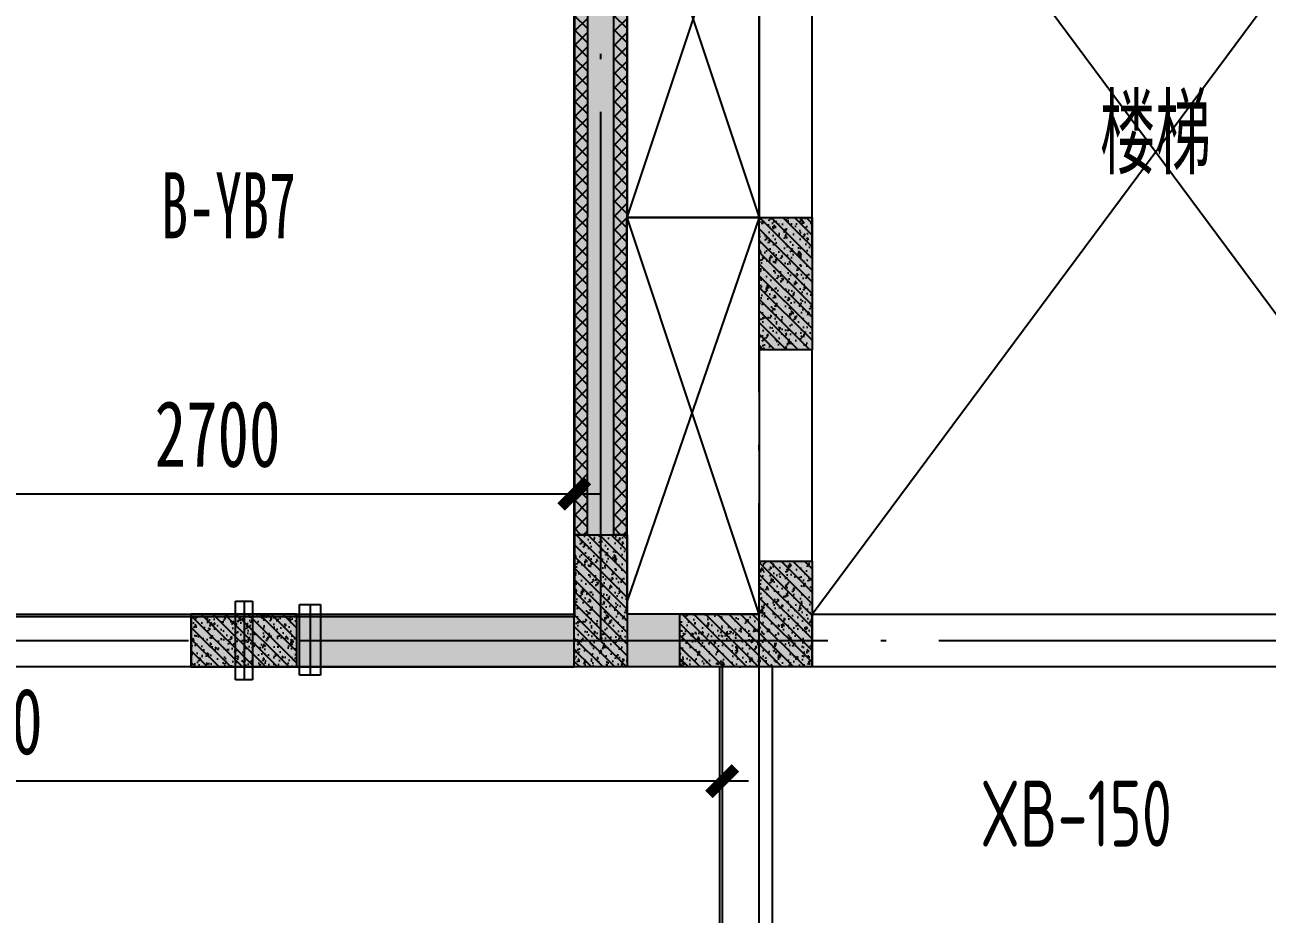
# Model space of a CAD drawing. Extents: x -3200779283 to -8106663, y 659664 to 1123462.
# Drawn here: x -8143280 to -8138578, y 848589 to 851954 of the extents above; entities that cross this region are included whole.
import ezdxf
from ezdxf.enums import TextEntityAlignment as Align
from ezdxf.xclip import XClip

# ---------------------------------------------------------------- set-up
doc = ezdxf.new("R2010")
doc.units = 0
doc.header["$LTSCALE"] = 1000
doc.header["$MEASUREMENT"] = 0
doc.header["$XCLIPFRAME"] = 0
for name, pattern in [('120-墙体$0$CENTER2', [1.125, 0.75, -0.125, 0.125, -0.125]), ('120-墙体$0$CONTINOUS', [0]), ('125-核心筒-标准层$0$CONTINOUS', [0]), ('3#-轴线$0$DOTE', [2.42, 2, -0.2, 0.02, -0.2]), ('3#4#5#$0$DASH', [0.35, 0.25, -0.1]), ('DASH', [0.35, 0.25, -0.1])]:
    doc.linetypes.add(name, pattern=pattern)
doc.layers.get('Defpoints').update_dxf_attribs({"color": 30, "linetype": 'DASH'})
for name, color, linetype in [('120-墙体$0$DUCT-排烟中心线', 5, '120-墙体$0$CENTER2'), ('120-墙体$0$DUCT-排烟管', 2, 'Continuous'), ('120-墙体$0$DUCT-送风中心线', 5, '120-墙体$0$CENTER2'), ('120-墙体$0$DUCT-送风管', 4, 'Continuous'), ('120-墙体$0$S-WALL', 40, 'Continuous'), ('120-墙体$0$S-WALL-BEAM', 120, 'Continuous'), ('120-墙体$0$S-WALL-COLU', 252, '120-墙体$0$CONTINOUS'), ('120-墙体$0$S-WALL-COLU-HATC', 16, 'Continuous'), ('120-墙体$0$S-WALL-HATC', 253, 'Continuous'), ('125-核心筒-标准层$0$S-SLAB-HOLE', 5, 'Continuous'), ('125-核心筒-标准层$0$S-WALL', 40, 'Continuous'), ('125-核心筒-标准层$0$S-WALL-BEAM', 120, 'Continuous'), ('125-核心筒-标准层$0$S-WALL-COLU', 252, '125-核心筒-标准层$0$CONTINOUS'), ('125-核心筒-标准层$0$S-WALL-COLU-HATC', 16, 'Continuous'), ('125-核心筒-标准层$0$S-WALL-HATC', 253, 'Continuous'), ('3#-轴线$0$A-ANNO-DOTE', 10, '3#-轴线$0$DOTE'), ('3#4#5#$0$PC-SLAB', 6, '3#4#5#$0$DASH'), ('3#4#5#$0$S-ANNO-TEXT', 7, 'Continuous'), ('3#4#5#$0$S-DIMS-SLAB', 120, 'Continuous'), ('3#4#5#$0$S-PC-FQ-WYQ', 4, 'Continuous'), ('3#4#5#$0$S-PC-SLAB', 6, 'Continuous'), ('3#4#5#模板$0$S-SLAB-TEXT', 120, 'Continuous'), ('4#-标准层$0$S-SLAB-TEXT', 120, 'Continuous')]:
    doc.layers.add(name, color=color, linetype=linetype)
doc.styles.add('3#4#5#$0$外部参照 1$0$宋体', font='', dxfattribs={"width": 0.8})
doc.styles.add('3#4#5#$0$楷体', font='', dxfattribs={"width": 0.7})
doc.styles.add('3#4#5#模板$0$TSSD_Rein', font='tssdeng.shx', dxfattribs={"width": 0.7, "bigfont": 'hztxt.shx'})
doc.styles.add('4#-标准层$0$TSSD_Rein', font='tssdeng.shx', dxfattribs={"width": 0.7, "bigfont": 'hztxt.shx'})
doc.styles.get('3#4#5#$0$外部参照 1$0$宋体').set_extended_font_data('SimSun')
doc.styles.get('3#4#5#$0$楷体').set_extended_font_data('KaiTi_GB2312')
doc.dimstyles.new('3#4#5#$0$TSSD_100_100', dxfattribs={"dimtxt": 250, "dimasz": 100, "dimexe": 100, "dimexo": 250, "dimgap": 100, "dimtad": 1, "dimdec": 0, "dimzin": 0, "dimdsep": 46, "dimtxsty": '3#4#5#$0$楷体', "dimblk": '3#4#5#$0$_ArchTick', "dimcen": 0, "dimdle": 100, "dimclrt": 7, "dimadec": 0, "dimazin": 0, "dimtfac": 1, "dimtdec": 0, "dimtix": 1, "dimtmove": 2, "dimatfit": 3, "dimfxl": 1, "dimtolj": 1, "dimtzin": 0, "dimarcsym": 0})

# ---------------------------------------------------------------- blocks, each defined once
blk = doc.blocks.new('3#4#5#模板$0$banhou-1')
at = {"layer": '3#4#5#模板$0$S-SLAB-TEXT', "style": '3#4#5#模板$0$TSSD_Rein', "width": 0.7}
blk.add_text('XB-150', height=250, dxfattribs=at).set_placement((91797.2, 28432.6), align=Align.BOTTOM_LEFT)
blk = doc.blocks.new('3#4#5#$0$B-YNQ3')
at = {"layer": '3#4#5#$0$S-PC-FQ-WYQ'}
h = blk.add_hatch(dxfattribs=at)
h.set_pattern_fill('ANSI37', color=256, scale=12, angle=90)
h.set_pattern_definition([(135, (-992358.283, 833989.707), (-26.9407684, -26.9407684), []), (225, (-992358.283, 833989.707), (26.9407684, -26.9407684), [])])
h.paths.add_polyline_path([(-130555.6, 319088.3), (-130505.6, 319088.3), (-130505.9, 321488.4), (-130555.9, 321488.4)])
h = blk.add_hatch(dxfattribs=at)
h.set_pattern_fill('ANSI37', color=256, scale=12, angle=90)
h.set_pattern_definition([(135, (-992208.283, 833989.707), (-26.9407684, -26.9407684), []), (225, (-992208.283, 833989.707), (26.9407684, -26.9407684), [])])
h.paths.add_polyline_path([(-130405.6, 319088.3), (-130355.6, 319088.3), (-130355.9, 321488.4), (-130405.9, 321488.4)])
for points in [[(-130555.6, 319088.3), (-130505.6, 319088.3), (-130505.9, 321488.4), (-130555.9, 321488.4)], [(-130555.9, 321488.4), (-130355.9, 321488.4), (-130355.6, 319088.3), (-130555.6, 319088.3)], [(-130405.6, 319088.3), (-130355.6, 319088.3), (-130355.9, 321488.4), (-130405.9, 321488.4)]]:
    blk.add_lwpolyline(points, close=True, dxfattribs=at)
blk = doc.blocks.new('3#4#5#$0$A$C53EF3948')
at = {"layer": '3#4#5#$0$S-PC-FQ-WYQ', "xscale": -1}
blk.add_blockref('3#4#5#$0$B-YNQ3', (-100756.4, -321988.4), dxfattribs=at)
blk = doc.blocks.new('3#4#5#$0$ban3')
at = {"layer": '3#4#5#$0$S-PC-SLAB'}
for points in [[(-216832, 409965), (-216832, 412985), (-219532, 412985), (-219532, 409965)], [(-214472, 407375), (-220092, 407375), (-220092, 409775), (-214472, 409775)]]:
    blk.add_lwpolyline(points, close=True, dxfattribs=at)
blk = doc.blocks.new('3#4#5#$0$_ArchTick')
at = {"color": 0, "linetype": 'ByBlock', "const_width": 0.4}
blk.add_lwpolyline([(-0.5, -0.5), (0.5, 0.5)], dxfattribs=at)
blk = doc.blocks.new('*D807')
at = {"layer": '3#4#5#$0$S-DIMS-SLAB', "color": 0, "lineweight": -2, "transparency": 16777216}
for p, q in [((173696.4, 163029.9), (176596.4, 163029.9)), ((173796.4, 162887.7), (173796.4, 162929.9)), ((176496.4, 162887.7), (176496.4, 162929.9))]:
    blk.add_line(p, q, dxfattribs=at)
at = {"layer": 'Defpoints', "color": 0, "transparency": 16777216}
for p in [(173796.4, 163137.7), (176496.4, 163137.7), (176496.4, 163029.9)]:
    blk.add_point(p, dxfattribs=at)
at = {"layer": '3#4#5#$0$S-DIMS-SLAB', "color": 0, "lineweight": -2, "transparency": 16777216, "xscale": 100, "yscale": 100, "zscale": 100, "rotation": 180}
blk.add_blockref('3#4#5#$0$_ArchTick', (173796.4, 163029.9), dxfattribs=at)
at = {"layer": '3#4#5#$0$S-DIMS-SLAB', "color": 0, "lineweight": -2, "transparency": 16777216, "xscale": 100, "yscale": 100, "zscale": 100}
blk.add_blockref('3#4#5#$0$_ArchTick', (176496.4, 163029.9), dxfattribs=at)
at = {"layer": '3#4#5#$0$S-DIMS-SLAB', "color": 7, "transparency": 16777216, "insert": (175146.4, 163254.9), "char_height": 250, "attachment_point": 5, "style": '3#4#5#$0$楷体'}
blk.add_mtext('\\A1;2700', dxfattribs=at)
blk = doc.blocks.new('*D817')
at = {"layer": '3#4#5#$0$S-DIMS-SLAB', "color": 0, "lineweight": -2, "transparency": 16777216}
for p, q in [((171436.4, 162124.5), (171436.4, 161842.6)), ((177056.4, 162124.5), (177056.4, 161842.6)), ((177156.4, 161942.6), (171336.4, 161942.6))]:
    blk.add_line(p, q, dxfattribs=at)
at = {"layer": 'Defpoints', "color": 0, "transparency": 16777216}
for p in [(171436.4, 162374.5), (177056.4, 162374.5), (171436.4, 161942.6)]:
    blk.add_point(p, dxfattribs=at)
at = {"layer": '3#4#5#$0$S-DIMS-SLAB', "color": 0, "lineweight": -2, "transparency": 16777216, "xscale": 100, "yscale": 100, "zscale": 100, "rotation": 180}
blk.add_blockref('3#4#5#$0$_ArchTick', (171436.4, 161942.6), dxfattribs=at)
at = {"layer": '3#4#5#$0$S-DIMS-SLAB', "color": 0, "lineweight": -2, "transparency": 16777216, "xscale": 100, "yscale": 100, "zscale": 100}
blk.add_blockref('3#4#5#$0$_ArchTick', (177056.4, 161942.6), dxfattribs=at)
at = {"layer": '3#4#5#$0$S-DIMS-SLAB', "color": 7, "transparency": 16777216, "insert": (174246.4, 162167.6), "char_height": 250, "attachment_point": 5, "style": '3#4#5#$0$楷体'}
blk.add_mtext('\\A1;5620', dxfattribs=at)
blk = doc.blocks.new('120-墙体$0$A$Ca94620f4')
at = {"layer": '120-墙体$0$DUCT-排烟中心线'}
blk.add_line((-6299.8, -2950.7), (-6299.8, -3249.3), dxfattribs=at)
at = {"layer": '120-墙体$0$DUCT-排烟管'}
for p, q in [((-6332.3, -2950.7), (-6332.3, -3249.3)), ((-6267.3, -2950.7), (-6332.3, -2950.7)), ((-6267.3, -3249.3), (-6267.3, -2950.7)), ((-6332.3, -3249.3), (-6267.3, -3249.3))]:
    blk.add_line(p, q, dxfattribs=at)
at = {"layer": '120-墙体$0$DUCT-送风中心线'}
blk.add_line((-6549.8, -2963.7), (-6549.8, -3231), dxfattribs=at)
at = {"layer": '120-墙体$0$DUCT-送风管'}
for p, q in [((-6589.8, -2963.7), (-6589.8, -3231)), ((-6509.8, -2963.7), (-6589.8, -2963.7)), ((-6509.8, -3231), (-6509.8, -2963.7)), ((-6589.8, -3231), (-6509.8, -3231))]:
    blk.add_line(p, q, dxfattribs=at)
blk = doc.blocks.new('120-墙体')
at = {"layer": '120-墙体$0$S-WALL-COLU-HATC'}
h = blk.add_hatch(dxfattribs=at)
h.set_pattern_fill('AR-CONC', color=256, scale=10)
h.set_pattern_definition([(50, (-4754.75, -244207.814), (71.726018, -6.275213), [7.5, -82.5]), (355, (-4754.75, -244207.814), (-13.875133, 75.219213), [6, -66]), (100.4514, (-4748.77, -244208.34), (57.850938, 68.943954), [6.37402, -70.114211]), (46.1842, (-4754.75, -244187.81), (106.724105, -16.5519), [11.25, -123.75]), (96.6356, (-4745.86, -244189.19), (93.46627, 97.411787), [9.56103, -105.1713]), (351.1842, (-4754.75, -244187.81), (93.466195, 97.41186), [9, -99]), (21, (-4744.75, -244192.814), (59.690705, -40.261889), [7.5, -82.5]), (326, (-4744.75, -244192.814), (24.331533, 72.515005), [6, -66]), (71.4514, (-4739.775, -244196.17), (84.022263, 32.25305), [6.37402, -70.114211]), (37.5, (-4754.75, -244207.814), (1.2159855, 33.2893854), [0, -65.2, 0, -67, 0, -66.25]), (7.5, (-4754.75, -244207.814), (26.306954, 39.441171), [0, -38.2, 0, -63.7, 0, -25.25]), (327.5, (-4777.05, -244207.814), (53.3822436, -2.2554872), [0, -25, 0, -78, 0, -103.5]), (317.5, (-4787.05, -244207.814), (58.318617, 10.010498), [0, -32.5, 0, -51.8, 0, -73.5])])
h.paths.add_polyline_path([(-6750, -3300), (-6750, -3100), (-6350, -3100), (-6350, -3300)])
h = blk.add_hatch(dxfattribs=at)
h.set_pattern_fill('ANSI31', color=256, scale=250, style=0)
h.set_pattern_definition([(45, (-4754.75, -244207.814), (-22.097087, 22.097087), [])])
h.paths.add_polyline_path([(-6750, -3100), (-6750, -3300), (-6350, -3300), (-6350, -3100)])
at = {"layer": '120-墙体$0$S-WALL-HATC'}
blk.add_hatch(color=256, dxfattribs=at).paths.add_polyline_path([(-6350, -3300), (-6350, -3100), (-7800, -3100), (-7800, -3300)])
at = {"layer": '120-墙体$0$S-WALL'}
for p, q in [((-6350, -3100), (-7800, -3100)), ((-7800, -3300), (-7800, -3100)), ((-6350, -3300), (-6350, -3100)), ((-6350, -3300), (-7800, -3300))]:
    blk.add_line(p, q, dxfattribs=at)
at = {"layer": '120-墙体$0$S-WALL-BEAM'}
blk.add_lwpolyline([(-6350, -3100), (-6350, -3300), (-1750, -3300), (-1750, -3100)], close=True, dxfattribs=at)
at = {"layer": '120-墙体$0$S-WALL-COLU', "lineweight": -2}
blk.add_lwpolyline([(-6750, -3300), (-6750, -3100), (-6350, -3100), (-6350, -3300)], close=True, dxfattribs=at)
blk.add_blockref('120-墙体$0$A$Ca94620f4', (-250, -100))
blk = doc.blocks.new('125-核心筒-标准层')
at = {"layer": '125-核心筒-标准层$0$S-WALL-COLU-HATC'}
h = blk.add_hatch(dxfattribs=at)
h.set_pattern_fill('AR-CONC', color=256, scale=10)
h.set_pattern_definition([(50, (13387.076, -232307.834), (71.726018, -6.275213), [7.5, -82.5]), (355, (13387.076, -232307.83), (-13.875133, 75.219213), [6, -66]), (100.4514, (13393.05, -232308.36), (57.850938, 68.943954), [6.37402, -70.114211]), (46.1842, (13387.08, -232287.83), (106.724105, -16.5519), [11.25, -123.75]), (96.6356, (13395.97, -232289.21), (93.46627, 97.411787), [9.56103, -105.1713]), (351.1842, (13387.08, -232287.83), (93.466195, 97.41186), [9, -99]), (21, (13397.076, -232292.834), (59.690705, -40.261889), [7.5, -82.5]), (326, (13397.076, -232292.83), (24.331533, 72.515005), [6, -66]), (71.4514, (13402.05, -232296.19), (84.022263, 32.25305), [6.37402, -70.114211]), (37.5, (13387.076, -232307.834), (1.2159855, 33.2893854), [0, -65.2, 0, -67, 0, -66.25]), (7.5, (13387.076, -232307.834), (26.306954, 39.441171), [0, -38.2, 0, -63.7, 0, -25.25]), (327.5, (13364.776, -232307.834), (53.3822436, -2.2554872), [0, -25, 0, -78, 0, -103.5]), (317.5, (13354.776, -232307.834), (58.318617, 10.010498), [0, -32.5, 0, -51.8, 0, -73.5])])
h.paths.add_polyline_path([(1150, 5500), (950, 5500), (950, 5000), (1150, 5000)])
h = blk.add_hatch(dxfattribs=at)
h.set_pattern_fill('ANSI31', color=256, scale=250, style=0)
h.set_pattern_definition([(45, (13387.076, -232307.834), (-22.097087, 22.097087), [])])
h.paths.add_polyline_path([(950, 5000), (1150, 5000), (1150, 5500), (950, 5500)])
h = blk.add_hatch(dxfattribs=at)
h.set_pattern_fill('AR-CONC', color=256, scale=10)
h.set_pattern_definition([(50, (14087.076, -233457.834), (71.726018, -6.275213), [7.5, -82.5]), (355, (14087.076, -233457.83), (-13.875133, 75.219213), [6, -66]), (100.4514, (14093.05, -233458.36), (57.850938, 68.943954), [6.37402, -70.114211]), (46.1842, (14087.08, -233437.83), (106.724105, -16.5519), [11.25, -123.75]), (96.6356, (14095.97, -233439.21), (93.46627, 97.411787), [9.56103, -105.1713]), (351.1842, (14087.08, -233437.83), (93.466195, 97.41186), [9, -99]), (21, (14097.076, -233442.834), (59.690705, -40.261889), [7.5, -82.5]), (326, (14097.076, -233442.83), (24.331533, 72.515005), [6, -66]), (71.4514, (14102.05, -233446.19), (84.022263, 32.25305), [6.37402, -70.114211]), (37.5, (14087.076, -233457.834), (1.2159855, 33.2893854), [0, -65.2, 0, -67, 0, -66.25]), (7.5, (14087.076, -233457.834), (26.306954, 39.441171), [0, -38.2, 0, -63.7, 0, -25.25]), (327.5, (14064.776, -233457.834), (53.3822436, -2.2554872), [0, -25, 0, -78, 0, -103.5]), (317.5, (14054.776, -233457.834), (58.318617, 10.010498), [0, -32.5, 0, -51.8, 0, -73.5])])
h.paths.add_polyline_path([(1850, 4300), (1650, 4300), (1650, 3800), (1850, 3800)])
h = blk.add_hatch(dxfattribs=at)
h.set_pattern_fill('ANSI31', color=256, scale=250, style=0)
h.set_pattern_definition([(45, (14087.076, -233457.834), (-22.097087, 22.097087), [])])
h.paths.add_polyline_path([(1850, 4300), (1650, 4300), (1650, 3800), (1850, 3800)])
h = blk.add_hatch(dxfattribs=at)
h.set_pattern_fill('AR-CONC', color=256, scale=10)
h.set_pattern_definition([(50, (16687.05, -238136.99), (71.726018, -6.275213), [7.5, -82.5]), (355, (16687.05, -238136.99), (-13.875133, 75.219213), [6, -66]), (100.4514, (16693.03, -238137.51), (57.850938, 68.943954), [6.37402, -70.114211]), (46.1842, (16687.05, -238116.99), (106.724105, -16.5519), [11.25, -123.75]), (96.6356, (16695.95, -238118.37), (93.46627, 97.411787), [9.56103, -105.1713]), (351.1842, (16687.05, -238116.99), (93.466195, 97.41186), [9, -99]), (21, (16697.05, -238121.99), (59.690705, -40.261889), [7.5, -82.5]), (326, (16697.05, -238121.99), (24.331533, 72.515005), [6, -66]), (71.4514, (16702.03, -238125.345), (84.022263, 32.25305), [6.37402, -70.114211]), (37.5, (16687.052, -238136.99), (1.2159855, 33.2893854), [0, -65.2, 0, -67, 0, -66.25]), (7.5, (16687.052, -238136.99), (26.306954, 39.441171), [0, -38.2, 0, -63.7, 0, -25.25]), (327.5, (16664.752, -238136.99), (53.3822436, -2.2554872), [0, -25, 0, -78, 0, -103.5]), (317.5, (16654.752, -238136.99), (58.318617, 10.010498), [0, -32.5, 0, -51.8, 0, -73.5])])
h.paths.add_polyline_path([(1150, 4000), (1150, 4200), (950, 4200), (950, 3800), (1450, 3800), (1450, 4000)])
h = blk.add_hatch(dxfattribs=at)
h.set_pattern_fill('ANSI31', color=256, scale=250, style=0)
h.set_pattern_definition([(45, (16687.052, -238136.99), (-22.097087, 22.097087), [])])
h.paths.add_polyline_path([(1150, 4000), (1150, 4200), (950, 4200), (950, 3800), (1450, 3800), (1450, 4000)])
at = {"layer": '125-核心筒-标准层$0$S-WALL-HATC'}
for points in [[(1650, 5500), (1850, 5500), (1850, 7000), (1749.8, 7100), (1650, 7000)], [(950, 5350), (1150, 5350), (1150, 5500), (950, 5500)], [(1650, 5350), (1850, 5350), (1850, 5500), (1650, 5500)], [(950, 5350), (950, 5000), (1150, 5000), (1150, 5350)], [(1750, 3933.3), (1850, 4000), (1850, 5350), (1650, 5350), (1650, 4000)], [(1150, 4000), (1150, 4200), (950, 4200), (950, 3800)], [(1150, 4000), (950, 3800), (1750, 3800), (1750, 3933.3), (1650, 4000)], [(1750, 3933.3), (1750, 3800), (1850, 3800), (1850, 4000)]]:
    blk.add_hatch(color=256, dxfattribs=at).paths.add_polyline_path(points)
at = {"layer": '125-核心筒-标准层$0$S-SLAB-HOLE'}
for points in [[(950, 4000), (-1650, 7500)], [(950, 7500), (-1650, 4000)], [(1650, 5500), (1150, 7000)], [(1650, 7000), (1150, 5500)], [(1150, 4000), (1650, 5500)], [(1150, 5500), (1650, 4050)]]:
    blk.add_lwpolyline(points, dxfattribs=at)
at = {"layer": '125-核心筒-标准层$0$S-WALL'}
for p, q in [((1850, 5500), (1850, 7200)), ((1650, 5500), (1650, 7000)), ((950, 5350), (950, 5500)), ((1150, 5350), (1150, 5500)), ((1650, 5350), (1650, 5500)), ((1850, 5350), (1850, 5500)), ((950, 5350), (950, 5000)), ((1150, 5000), (1150, 5350)), ((1650, 4000), (1650, 5350)), ((1850, 3800), (1850, 5350)), ((950, 5000), (1150, 5000)), ((1150, 4200), (950, 4200)), ((950, 4200), (950, 3800)), ((1150, 4000), (1150, 4200)), ((1150, 4000), (1650, 4000)), ((950, 3800), (1850, 3800))]:
    blk.add_line(p, q, dxfattribs=at)
at = {"layer": '125-核心筒-标准层$0$S-WALL-BEAM'}
for points in [[(950, 6900), (1150, 6900), (1150, 5500), (950, 5500)], [(1650, 5500), (1650, 5500), (1150, 5500), (1150, 5500)], [(950, 5000), (1150, 5000), (1150, 4200), (950, 4200)], [(-1650, 3800), (950, 3800), (950, 4000), (-1650, 4000)], [(1100, 3800), (1300, 3800), (1300, 2400), (1100, 2400)]]:
    blk.add_lwpolyline(points, close=True, dxfattribs=at)
at = {"layer": '125-核心筒-标准层$0$S-WALL-COLU', "lineweight": -2}
for points in [[(1150, 5500), (950, 5500), (950, 5000), (1150, 5000)], [(1850, 4300), (1650, 4300), (1650, 3800), (1850, 3800)]]:
    blk.add_lwpolyline(points, close=True, dxfattribs=at)
at = {"layer": '125-核心筒-标准层$0$S-WALL-COLU', "linetype": 'ByBlock'}
blk.add_lwpolyline([(1150, 4000), (1150, 4200), (950, 4200), (950, 3800), (1450, 3800), (1450, 4000), (1150, 4000)], dxfattribs=at)
blk = doc.blocks.new('3#-轴线')
at = {"layer": '3#-轴线$0$A-ANNO-DOTE'}
for points in [[(29600, -3200), (29600, 5500)], [(30200, -7100), (30200, 5500)], [(-3000, -3200), (44800, -3200)]]:
    blk.add_lwpolyline(points, dxfattribs=at)
blk = doc.blocks.new('3#4#5#$0$5#')
at = {"layer": '3#4#5#$0$S-ANNO-TEXT', "xscale": -1}
blk.add_blockref('3#4#5#$0$ban3', (-43034.9, -247400.5), dxfattribs=at)
at = {"layer": '3#4#5#$0$PC-SLAB', "linetype": 'ByBlock', "style": '3#4#5#$0$外部参照 1$0$宋体', "width": 0.6}
blk.add_text('B-YB7', height=250, dxfattribs=at).set_placement((175188, 164121.6), align=Align.MIDDLE)
at = {"layer": '3#4#5#$0$S-DIMS-SLAB'}
dim = blk.add_linear_dim(base=(176496.4, 163029.9), p1=(173796.4, 163137.7), p2=(176496.4, 163137.7), dimstyle='3#4#5#$0$TSSD_100_100', dxfattribs=at)
dim.commit()
dim.dimension.update_dxf_attribs({"geometry": '*D807', "text_midpoint": (175146.4, 163254.9)})
dim = blk.add_linear_dim(base=(171436.4, 161942.6), p1=(177056.4, 162374.5), p2=(171436.4, 162374.5), angle=180, dimstyle='3#4#5#$0$TSSD_100_100', dxfattribs=at)
dim.commit()
dim.dimension.update_dxf_attribs({"geometry": '*D817', "text_midpoint": (174246.4, 162167.6)})

msp = doc.modelspace()

# ---------------------------------------------------------------- block references
msp.add_blockref('3#-轴线', (-8170700.4, 852824.6))
at = {"xscale": -1, "rotation": 3.622788229407092e-06}
for name, p in [('125-核心筒-标准层', (-8139350.4, 845724.6)), ('120-墙体', (-8149000.4, 852824.6))]:
    msp.add_blockref(name, p, dxfattribs=at)
at = {"layer": '3#4#5#$0$S-ANNO-TEXT'}
msp.add_blockref('3#4#5#$0$A$C53EF3948', (-8170800.4, 852924.8), dxfattribs=at)
at = {"layer": '3#4#5#$0$S-PC-SLAB'}
msp.add_blockref('3#4#5#$0$5#', (-8317697.2, 687149.8), dxfattribs=at)
at = {"layer": '3#4#5#模板$0$S-SLAB-TEXT'}
ref = msp.add_blockref('3#4#5#模板$0$banhou-1', (-8231461.4, 820337.1), dxfattribs=at)
XClip(ref).set_block_clipping_path([(81660.923798101, 21287.4730024564), (102660.923798101, 35476.8525522163)])
ref = msp.add_blockref('3#4#5#模板$0$banhou-1', (-8231461.4, 820337.1), dxfattribs=at)
XClip(ref).set_block_clipping_path([(81660.923798101, 21287.4730024564), (102660.923798101, 35476.8525522163)])

# ---------------------------------------------------------------- texts
at = {"layer": '4#-标准层$0$S-SLAB-TEXT', "style": '4#-标准层$0$TSSD_Rein', "width": 0.7}
msp.add_text('楼梯', height=300, dxfattribs=at).set_placement((-8139210.8, 851297.8), align=Align.BOTTOM_LEFT)

doc.saveas('drawing.dxf')
